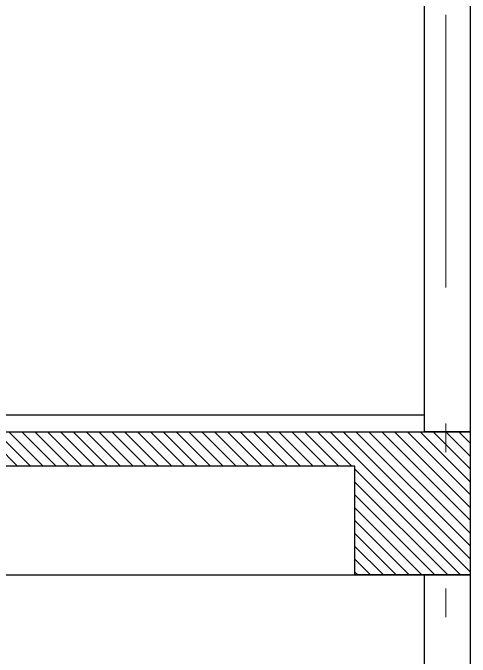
# Model space of a CAD drawing. Header units: millimetres. Extents: x 2056 to 4470, y 1400 to 3101.
# Drawn here: x 2190.174 to 2191.772, y 1445.472 to 1447.724 of the extents above; entities that cross this region are included whole.
import ezdxf

# ---------------------------------------------------------------- set-up
doc = ezdxf.new("R2010")
doc.units = ezdxf.units.MM
doc.linetypes.add('DIVIDE', pattern=[31.75, 12.7, -6.35, 0, -6.35, 0, -6.35])
for name, color, linetype in [('A-GRID-COLS', 75, 'DIVIDE'), ('A-PLAN-1', 5, 'Continuous'), ('A-PLAN-2', 4, 'Continuous'), ('A-PLAN-5', 1, 'Continuous'), ('A-PLAN-6', 9, 'Continuous')]:
    doc.layers.add(name, color=color, linetype=linetype)
doc.layers.add('A-WALL', color=16, linetype='Continuous', lineweight=30)

# ---------------------------------------------------------------- blocks, each defined once
blk = doc.blocks.new('CORTE B-B')
at = {"layer": 'A-PLAN-5'}
h = blk.add_hatch(dxfattribs=at)
h.set_pattern_fill('ANSI31', color=256, scale=0.01, angle=90, style=0)
h.set_pattern_definition([(225, (-989008.851176, -1733150.051984), (0.02245064030267, -0.02245064030267), [])])
h.paths.add_polyline_path([(-8.5786, -31.388), (-9.0286, -31.388), (-9.0286, -2), (-8.5286, -2), (-8.5286, -2.4028), (-8.9086, -2.4028), (-8.9086, -4.941), (-8.5286, -4.941), (-8.5286, -5.241), (-8.9086, -5.241), (-8.9086, -7.0088), (-8.5286, -7.0088), (-8.5286, -7.4088), (-8.9086, -7.4088), (-8.9086, -8.6811), (-8.5286, -8.6811), (-8.5286, -8.9811), (-8.9086, -8.9811), (-8.9086, -11.4466), (-8.5286, -11.4466), (-8.5286, -11.7466), (-8.9086, -11.7466), (-8.9086, -14.311), (-8.5286, -14.311), (-8.5286, -14.711), (-8.9086, -14.711), (-8.9086, -16.8838), (-8.5286, -16.8838), (-8.5286, -17.1838), (-8.9086, -17.1838), (-8.9086, -19.3566), (-8.5286, -19.3566), (-8.5286, -19.7566), (-8.9086, -19.7566), (-8.9086, -22.0985), (-8.5286, -22.0985), (-8.5286, -22.3985), (-8.9086, -22.3985), (-8.9086, -24.5003), (-8.5286, -24.5003), (-8.5286, -24.9003), (-8.9086, -24.9003), (-8.9086, -28.0106), (-8.5286, -28.0106), (-8.5286, -28.3106), (-8.9086, -28.3106), (-8.9086, -29.8349), (-8.5286, -29.8349), (-8.5286, -30.2349), (-8.5286, -31.388)])
h.paths.add_polyline_path([(-8.9086, -30.2349), (-8.6286, -30.2349), (-8.6286, -31.1902), (-8.9086, -31.1902)], flags=16)
at = {"layer": 'A-GRID-COLS', "lineweight": 9, "ltscale": 0.075}
blk.add_lwpolyline([(-15.649, -2.0849), (-2.0286, -2.0849)], dxfattribs=at)
at = {"layer": 'A-PLAN-1'}
blk.add_lwpolyline([(-9.0286, -31.388), (-9.0286, -2), (-8.5286, -2), (-8.5286, -2.4028), (-8.9086, -2.4028), (-8.9086, -4.941), (-8.5286, -4.941), (-8.5286, -5.241), (-8.9086, -5.241), (-8.9086, -7.0088), (-8.5286, -7.0088), (-8.5286, -7.4088), (-8.9086, -7.4088), (-8.9086, -8.6811)], dxfattribs=at)
at = {"layer": 'A-PLAN-2', "elevation": -0.2289}
blk.add_lwpolyline([(-9.0886, -6.1103), (-9.0886, -2.161)], dxfattribs=at)
at = {"layer": 'A-PLAN-6'}
blk.add_lwpolyline([(-8.5286, -29.8349), (-8.5286, -2.159)], dxfattribs=at)
at = {"layer": 'A-WALL'}
for points in [[(-9.0286, -2), (-9.0286, -2.159), (-12.0286, -2.159), (-12.0286, -2)], [(-5.5286, -2), (-5.5286, -2.159), (-8.5286, -2.159), (-8.5286, -2)]]:
    blk.add_lwpolyline(points, close=True, dxfattribs=at)

msp = doc.modelspace()

# ---------------------------------------------------------------- block references
at = {"rotation": 270}
msp.add_blockref('CORTE B-B', (2193.7718, 1437.2303), dxfattribs=at)

doc.saveas('drawing.dxf')
